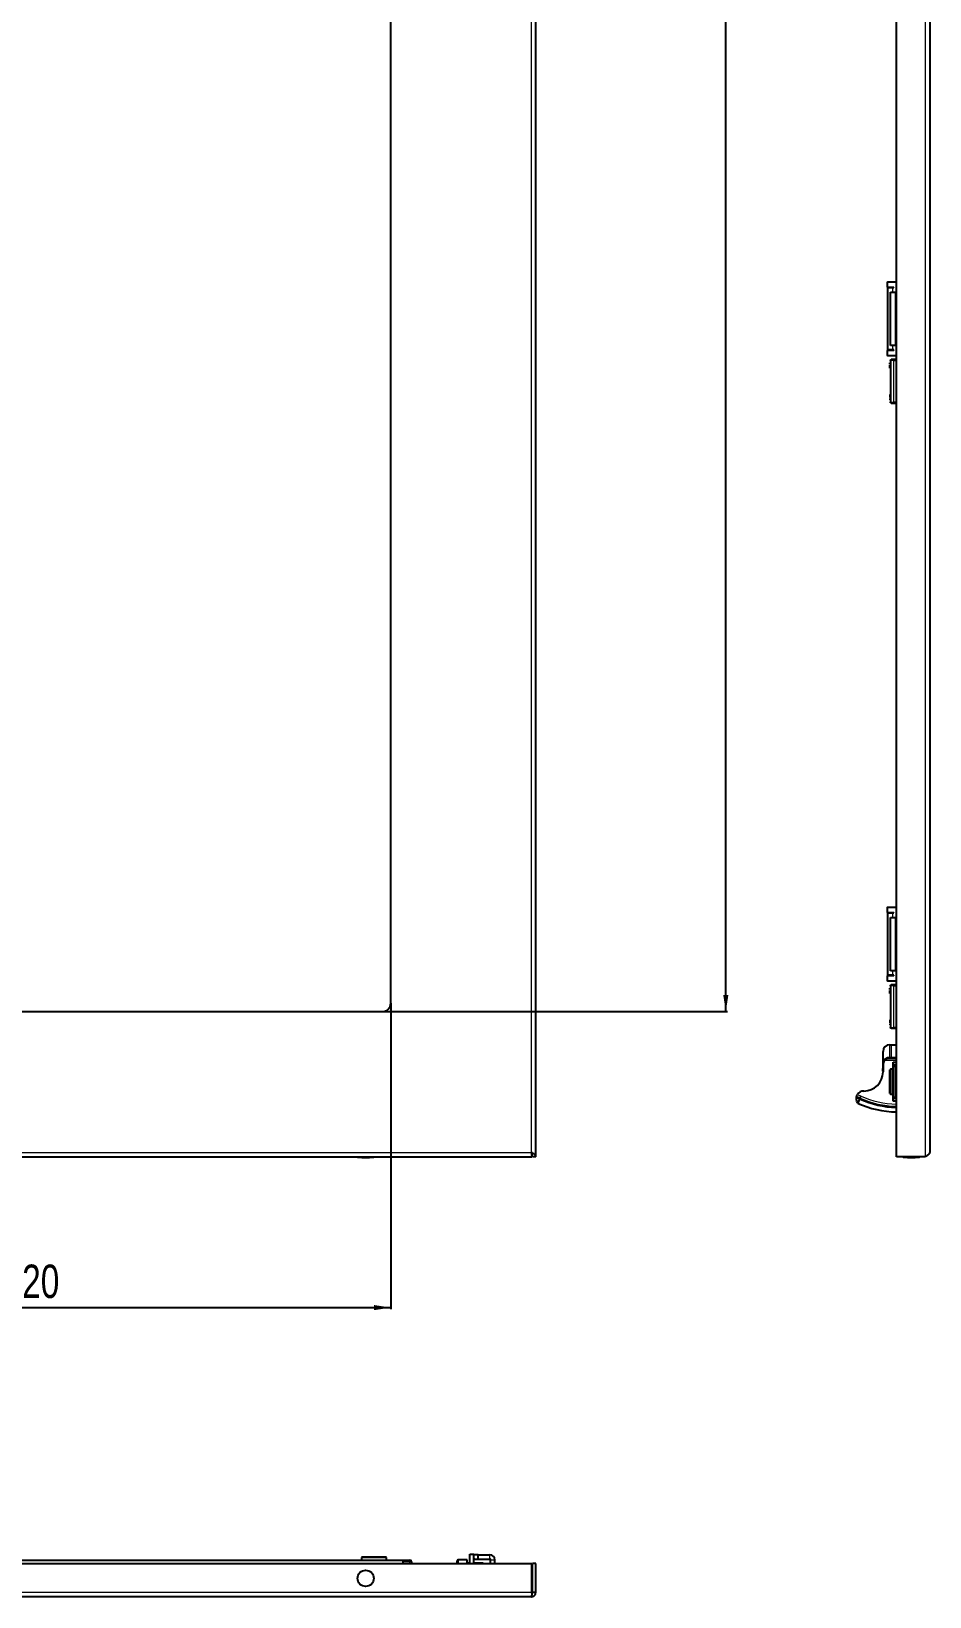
# Model space of a CAD drawing. Header units: millimetres. Extents: x -560 to 1716, y -1079 to 978.
# Drawn here: x -22 to 517, y -1059 to -120 of the extents above; entities that cross this region are included whole.
import ezdxf

# ---------------------------------------------------------------- set-up
doc = ezdxf.new("R2010")
doc.units = ezdxf.units.MM
doc.layers.add('FORMAT', color=7, linetype='Continuous')
doc.styles.add('SLDTEXTSTYLE0', font='TXT', dxfattribs={"width": 0.75})
doc.dimstyles.new('SLDDIMSTYLE0', dxfattribs={"dimtxt": 20, "dimasz": 10, "dimexe": 0, "dimexo": 0.0625, "dimgap": 5, "dimtad": 2, "dimdec": 1, "dimrnd": 1e-09, "dimzin": 12, "dimdsep": 46, "dimtxsty": 'SLDTEXTSTYLE0', "dimsah": 1, "dimcen": 0.09, "dimadec": 0, "dimazin": 3, "dimtfac": 1, "dimtofl": 0, "dimtmove": 0, "dimatfit": 3, "dimfxl": 0, "dimfrac": 2, "dimtolj": 1, "dimtzin": 12, "dimarcsym": 0})

# ---------------------------------------------------------------- blocks, each defined once
blk = doc.blocks.new('_D_2')
at = {"layer": 'FORMAT'}
for p, q in [((-225.99, -703.07), (-225.99, -886.56)), ((194.01, -703.07), (194.01, -886.56)), ((-225.99, -885.56), (194.01, -885.56))]:
    blk.add_line(p, q, dxfattribs=at)
for points in [[(-225.99, -885.56), (-215.99, -887.1), (-215.99, -884.02)], [(194.01, -885.56), (184.01, -884.02), (184.01, -887.1)]]:
    blk.add_solid(points, dxfattribs=at)
at = {"layer": 'FORMAT', "insert": (-38.16, -859.78), "char_height": 20, "attachment_point": 1, "style": 'SLDTEXTSTYLE0'}
blk.add_mtext('420', dxfattribs=at)
blk = doc.blocks.new('_D_3')
at = {"layer": 'FORMAT'}
for p, q in [((189.02, 672.94), (396.01, 672.94)), ((395.01, -708.06), (395.01, 672.94)), ((189.02, -708.06), (396.01, -708.06))]:
    blk.add_line(p, q, dxfattribs=at)
for points in [[(395.01, 672.94), (393.47, 662.94), (396.55, 662.94)], [(395.01, -708.06), (396.55, -698.06), (393.47, -698.06)]]:
    blk.add_solid(points, dxfattribs=at)
at = {"layer": 'FORMAT', "insert": (369.23, -47.11), "char_height": 20, "attachment_point": 1, "rotation": 90, "style": 'SLDTEXTSTYLE0'}
blk.add_mtext('1381', dxfattribs=at)

msp = doc.modelspace()

# ---------------------------------------------------------------- linework, layer by layer
at = {"color": 8, "linetype": 'Continuous', "lineweight": 18}
for p, q in [((278.41, -792.46), (278.41, 757.34)), ((514.67, -795.06), (514.67, 759.94)), ((495.22, -273.86), (495.22, -273.56)), ((495.22, -276.56), (495.22, -273.86)), ((496.77, -308.56), (496.77, -276.56)), ((495.22, -311.26), (495.22, -308.56)), ((495.22, -311.56), (495.22, -311.26)), ((495.67, -317.56), (497.27, -317.56)), ((495.67, -342.56), (495.67, -317.56)), ((497.27, -342.56), (495.67, -342.56)), ((495.22, -648.86), (495.22, -648.56)), ((495.22, -651.56), (495.22, -648.86)), ((496.77, -683.56), (496.77, -651.56)), ((495.22, -686.26), (495.22, -683.56)), ((495.22, -686.56), (495.22, -686.26)), ((495.67, -717.56), (495.67, -692.56)), ((495.67, -692.56), (497.27, -692.56)), ((497.27, -717.56), (495.67, -717.56)), ((489.27, -731.91), (489.27, -731.91)), ((493.3, -735.41), (493.3, -727.91)), ((494.26, -727.91), (494.26, -735.41)), ((497.27, -737.41), (490.15, -737.41)), ((493.27, -735.91), (493.27, -735.41)), ((493.27, -735.41), (493.3, -735.41)), ((493.3, -735.91), (493.3, -735.41)), ((493.3, -735.41), (494.26, -735.41)), ((494.26, -735.41), (497.27, -735.41)), ((495.27, -741.06), (496.27, -741.06)), ((496.27, -740.06), (496.27, -741.06)), ((497.27, -741.06), (496.27, -741.06)), ((496.27, -741.06), (496.27, -759.06)), ((473.94, -757.8), (476.14, -758.71)), ((495.27, -759.06), (496.27, -759.06)), ((496.27, -759.06), (497.27, -759.06)), ((496.27, -760.06), (496.27, -759.06)), ((-310.39, -792.46), (278.41, -792.46)), ((174.15, -795.18), (179.01, -795.18)), ((174.26, -795.31), (179.01, -795.31)), ((179.01, -795.18), (183.87, -795.18)), ((179.01, -795.31), (183.76, -795.31)), ((501.41, -795.18), (511.13, -795.18)), ((501.52, -795.31), (511.02, -795.31)), ((205.51, -1037.93), (201.51, -1037.93)), ((205.51, -1036.93), (205.51, -1037.93)), ((205.51, -1038.93), (205.51, -1037.93)), ((206.51, -1037.93), (205.51, -1037.93)), ((234.56, -1036.88), (234.56, -1038.93)), ((240.21, -1038.88), (240.21, -1038.93)), ((243.96, -1033.88), (241.46, -1033.88)), ((253.46, -1036.38), (253.46, -1033.88)), ((253.96, -1036.88), (256.46, -1036.88)), ((278.71, -1056.33), (-310.69, -1056.33))]:
    msp.add_line(p, q, dxfattribs=at)
at = {"color": 7, "linetype": 'Continuous', "lineweight": 25}
for p, q in [((281.01, -795.06), (281.01, 759.94)), ((497.27, -795.06), (497.27, 759.94)), ((194.01, -703.06), (194.01, 667.94)), ((517.27, -96.56), (517.27, -792.46)), ((491.72, -271.06), (491.72, -273.06)), ((497.27, -270.56), (492.22, -270.56)), ((492.22, -273.56), (495.72, -273.56)), ((492.22, -273.56), (492.22, -273.86)), ((492.22, -311.26), (492.22, -273.86)), ((492.22, -273.86), (495.22, -273.86)), ((493.77, -276.56), (496.77, -276.56)), ((493.77, -308.56), (493.77, -276.56)), ((494.72, -273.56), (494.72, -273.86)), ((495.22, -273.86), (495.72, -273.86)), ((495.72, -273.86), (495.72, -273.56)), ((497.27, -276.56), (496.77, -276.56)), ((496.77, -308.56), (493.77, -308.56)), ((496.77, -308.56), (497.27, -308.56)), ((491.72, -312.06), (491.72, -314.06)), ((495.22, -311.26), (492.22, -311.26)), ((492.22, -311.26), (492.22, -311.56)), ((495.72, -311.56), (492.22, -311.56)), ((492.22, -314.56), (497.27, -314.56)), ((493.67, -317.56), (493.67, -342.56)), ((494.72, -311.26), (494.72, -311.56)), ((495.72, -311.26), (495.22, -311.26)), ((497.27, -317.06), (495.67, -317.06)), ((495.72, -311.56), (495.72, -311.26)), ((495.67, -343.06), (497.27, -343.06)), ((491.72, -646.06), (491.72, -648.06)), ((497.27, -645.56), (492.22, -645.56)), ((492.22, -648.56), (495.72, -648.56)), ((492.22, -648.56), (492.22, -648.86)), ((492.22, -686.26), (492.22, -648.86)), ((492.22, -648.86), (495.22, -648.86)), ((493.77, -651.56), (496.77, -651.56)), ((493.77, -683.56), (493.77, -651.56)), ((494.72, -648.56), (494.72, -648.86)), ((495.22, -648.86), (495.72, -648.86)), ((495.72, -648.86), (495.72, -648.56)), ((497.27, -651.56), (496.77, -651.56)), ((496.77, -683.56), (493.77, -683.56)), ((496.77, -683.56), (497.27, -683.56)), ((491.72, -687.06), (491.72, -689.06)), ((495.22, -686.26), (492.22, -686.26)), ((492.22, -686.26), (492.22, -686.56)), ((495.72, -686.56), (492.22, -686.56)), ((492.22, -689.56), (497.27, -689.56)), ((493.67, -692.56), (493.67, -717.56)), ((494.72, -686.26), (494.72, -686.56)), ((495.72, -686.26), (495.22, -686.26)), ((497.27, -692.06), (495.67, -692.06)), ((495.72, -686.56), (495.72, -686.26)), ((-220.99, -708.06), (189.01, -708.06)), ((495.67, -718.06), (497.27, -718.06)), ((489.27, -737.85), (489.27, -731.91)), ((489.27, -737.85), (489.27, -731.91)), ((493.27, -727.91), (493.27, -727.91)), ((493.27, -727.91), (493.3, -727.91)), ((493.3, -727.91), (494.26, -727.91)), ((494.26, -727.91), (497.27, -727.91)), ((489.17, -740.24), (489.27, -740.24)), ((489.17, -740.37), (489.27, -740.37)), ((489.17, -740.37), (489.17, -741.93)), ((489.27, -739.91), (489.27, -737.85)), ((489.27, -739.91), (489.27, -744.16)), ((493.27, -735.91), (497.27, -735.91)), ((495.27, -738.41), (497.27, -738.41)), ((495.27, -741.06), (495.27, -738.41)), ((495.27, -759.06), (495.27, -741.06)), ((496.27, -740.06), (497.27, -740.06)), ((489.16, -742.06), (489.17, -742.06)), ((489.17, -741.93), (489.27, -741.93)), ((489.17, -742.06), (489.27, -742.06)), ((489.17, -742.13), (489.27, -742.13)), ((489.17, -742.26), (489.27, -742.26)), ((489.17, -743.26), (489.17, -742.26)), ((489.17, -743.26), (489.27, -743.26)), ((489.17, -743.76), (489.17, -743.26)), ((489.17, -743.76), (489.27, -743.76)), ((493.77, -742.56), (493.27, -743.06)), ((493.27, -757.06), (493.27, -743.06)), ((495.27, -742.56), (493.77, -742.56)), ((493.77, -742.56), (493.77, -757.56)), ((475.54, -760.09), (473.38, -759.2)), ((493.27, -757.06), (493.77, -757.56)), ((493.77, -757.56), (495.27, -757.56)), ((495.27, -761.71), (495.27, -759.06)), ((497.27, -760.06), (496.27, -760.06)), ((497.27, -761.71), (495.27, -761.71)), ((-310.69, -795.06), (278.71, -795.06)), ((278.71, -793.06), (278.71, -795.06)), ((281.01, -795.06), (279.01, -795.06)), ((514.67, -795.06), (497.27, -795.06)), ((-310.69, -1038.93), (278.71, -1038.93)), ((-178.49, -1036.93), (201.51, -1036.93)), ((177.01, -1034.93), (176.51, -1035.43)), ((176.51, -1035.43), (176.51, -1036.93)), ((191.51, -1035.43), (176.51, -1035.43)), ((177.01, -1034.93), (191.01, -1034.93)), ((191.51, -1035.43), (191.01, -1034.93)), ((191.51, -1036.93), (191.51, -1035.43)), ((201.51, -1036.93), (205.51, -1036.93)), ((201.51, -1037.93), (201.51, -1036.93)), ((201.51, -1038.93), (201.51, -1037.93)), ((206.51, -1037.93), (206.51, -1038.93)), ((233.96, -1038.93), (233.96, -1037.48)), ((239.96, -1036.88), (234.56, -1036.88)), ((239.96, -1038.93), (239.96, -1036.88)), ((241.46, -1038.88), (240.21, -1038.88)), ((241.46, -1033.38), (243.96, -1033.38)), ((241.46, -1033.88), (241.46, -1033.38)), ((241.46, -1038.93), (241.46, -1033.88)), ((243.96, -1033.38), (243.96, -1033.88)), ((243.96, -1038.93), (243.96, -1033.88)), ((244.46, -1033.88), (243.96, -1033.92)), ((249.4, -1038.88), (243.96, -1038.88)), ((246.46, -1033.88), (244.46, -1033.88)), ((244.46, -1036.38), (246.46, -1036.38)), ((246.46, -1036.38), (246.46, -1033.88)), ((246.46, -1033.88), (253.46, -1033.88)), ((246.46, -1036.38), (253.46, -1036.38)), ((249.45, -1038.93), (249.4, -1038.88)), ((249.4, -1038.93), (249.4, -1038.88)), ((253.96, -1038.93), (253.96, -1036.88)), ((256.46, -1038.93), (256.46, -1036.88)), ((278.71, -1056.33), (278.71, -1038.93)), ((281.01, -1038.93), (279.01, -1038.93)), ((279.01, -1056.33), (279.01, -1038.93)), ((281.01, -1056.33), (281.01, -1038.93)), ((278.41, -1058.93), (-310.39, -1058.93)), ((281.01, -1056.33), (279.01, -1056.33))]:
    msp.add_line(p, q, dxfattribs=at)
at = {"color": 7, "linetype": 'Continuous', "lineweight": 25, "flags": 128}
for points in [[(279.01, -1045.43), (278.87, -1045.18), (278.71, -1044.91)], [(278.71, -1053.95), (278.87, -1053.68), (279.01, -1053.43)]]:
    msp.add_lwpolyline(points, dxfattribs=at)
at = {"color": 8, "linetype": 'Continuous', "lineweight": 18, "flags": 128}
for points in [[(278.71, -1045.51), (279, -1046.1), (279.01, -1046.12)], [(279.01, -1052.75), (279, -1052.77), (278.71, -1053.36)]]:
    msp.add_lwpolyline(points, dxfattribs=at)
at = {"color": 7, "linetype": 'Continuous', "lineweight": 25}
msp.add_circle((179.01, -1047.93), 4.86, dxfattribs=at)
msp.add_circle((179.01, -1047.93), 4.86, dxfattribs=at)
at = {"color": 8, "linetype": 'Continuous', "lineweight": 18}
msp.add_circle((179.01, -1047.93), 4.75, dxfattribs=at)
at = {"color": 7, "linetype": 'Continuous', "lineweight": 25}
for centre, radius, start, end in [((492.22, -271.06), 0.5, 90, 180), ((492.22, -273.06), 0.5, 180, 270), ((492.22, -312.06), 0.5, 90, 180), ((492.22, -314.06), 0.5, 180, 270), ((492.22, -646.06), 0.5, 90, 180), ((492.22, -648.06), 0.5, 180, 270), ((492.22, -687.06), 0.5, 90, 180), ((492.22, -689.06), 0.5, 180, 270), ((189.01, -703.06), 5, 270, 0), ((493.27, -731.91), 4, 90, 180), ((493.27, -731.91), 4, 90, 180), ((493.27, -739.91), 4, 141.31781, 180), ((496.27, -741.06), 1, 90, 180), ((477.77, -744.16), 11.5, 270, 0), ((477.77, -760.16), 4.5, 90, 148.43185), ((498.27, -710.01), 55, 245.58594, 268.9582), ((496.27, -759.06), 1, 180, 270), ((498.27, -710.01), 58.2, 245.70354, 269.01549), ((199.91, -795.12), 25.77, 179.86102, 180.13898), ((174.27, -795.18), 0.126, 180, 263.97442), ((179.01, -750.31), 45.25, 263.97442, 269.9984), ((179.01, -750.31), 45.25, 270.0016, 276.02558), ((183.74, -795.18), 0.126, 276.02558, 0), ((158.1, -795.12), 25.77, 359.86102, 0.13898), ((527.18, -795.12), 25.77, 179.86102, 180.13898), ((501.54, -795.18), 0.126, 180, 263.97442), ((506.27, -750.31), 45.25, 263.97442, 269.9984), ((506.27, -750.31), 45.25, 270.0016, 276.02558), ((511.01, -795.18), 0.126, 276.02558, 0), ((485.37, -795.12), 25.77, 359.86102, 0.13898), ((205.51, -1037.93), 1, 0, 90), ((234.56, -1037.48), 0.6, 90, 180), ((240.21, -1038.63), 0.25, 180, 270), ((244.46, -1036.88), 0.5, 90, 180), ((253.46, -1036.88), 3, 0, 90), ((253.46, -1036.88), 0.5, 0, 90), ((271.51, -1049.43), 7.5, 343.7398, 16.2602)]:
    msp.add_arc(centre, radius, start, end, dxfattribs=at)
at = {"color": 8, "linetype": 'Continuous', "lineweight": 18}
for centre, radius, start, end in [((493.27, -739.91), 4.5, 90, 152.71955), ((493.77, -735.42), 0.491, 271.15589, 1.11103), ((498.27, -710.01), 53.5, 245.55903, 268.92899), ((498.27, -710.01), 55.65, 245.60841, 268.97035)]:
    msp.add_arc(centre, radius, start, end, dxfattribs=at)
at = {"color": 7, "linetype": 'Continuous', "lineweight": 25}
for points, knots in [([(493.37, -319.55), (493.37, -319.5), (493.37, -319.42), (493.37, -319.33), (493.37, -319.24), (493.37, -319.11), (493.37, -319.08), (493.37, -319.06)], [0, 0, 0, 0, 0.124693, 0.187182, 0.249773, 0.500039, 1, 1, 1, 1]), ([(493.37, -319.76), (493.37, -319.76), (493.37, -319.76), (493.37, -319.75), (493.37, -319.74), (493.37, -319.71), (493.37, -319.67), (493.37, -319.63), (493.37, -319.59), (493.37, -319.57), (493.37, -319.55)], [0, 0, 0, 0, 0.128825, 0.180169, 0.243397, 0.36986, 0.499864, 0.749649, 0.843476, 1, 1, 1, 1]), ([(493.37, -321.27), (493.37, -321.19), (493.37, -321.04), (493.37, -320.82), (493.37, -320.64), (493.37, -320.47), (493.37, -320.37), (493.37, -320.36), (493.37, -320.35)], [0, 0, 0, 0, 0.125049, 0.249886, 0.370856, 0.49982, 0.749609, 1, 1, 1, 1]), ([(493.37, -322.12), (493.37, -322.11), (493.37, -322.1), (493.37, -322.01), (493.37, -321.92), (493.37, -321.79), (493.37, -321.58), (493.37, -321.39), (493.37, -321.27)], [0, 0, 0, 0, 0.25007, 0.379181, 0.500499, 0.62417, 0.750842, 1, 1, 1, 1]), ([(493.37, -338), (493.37, -338.01), (493.37, -338.02), (493.37, -338.1), (493.37, -338.2), (493.37, -338.33), (493.37, -338.54), (493.37, -338.72), (493.37, -338.84)], [0, 0, 0, 0, 0.25007, 0.379559, 0.500499, 0.624556, 0.750843, 1, 1, 1, 1]), ([(493.37, -338.84), (493.37, -338.88), (493.37, -338.96), (493.37, -339.11), (493.37, -339.3), (493.37, -339.47), (493.37, -339.64), (493.37, -339.75), (493.37, -339.76), (493.37, -339.76)], [0, 0, 0, 0, 0.062637, 0.125278, 0.250072, 0.374841, 0.499994, 0.749696, 1, 1, 1, 1]), ([(493.37, -340.35), (493.37, -340.35), (493.37, -340.36), (493.37, -340.37), (493.37, -340.38), (493.37, -340.4), (493.37, -340.46), (493.37, -340.52), (493.37, -340.56)], [0, 0, 0, 0, 0.13107, 0.182437, 0.243796, 0.371388, 0.500442, 1, 1, 1, 1]), ([(493.37, -340.56), (493.37, -340.59), (493.37, -340.64), (493.37, -340.72), (493.37, -340.79), (493.37, -340.88), (493.37, -341.01), (493.37, -341.04), (493.37, -341.06)], [0, 0, 0, 0, 0.062686, 0.125173, 0.187628, 0.250185, 0.500314, 1, 1, 1, 1]), ([(493.37, -694.55), (493.37, -694.5), (493.37, -694.42), (493.37, -694.33), (493.37, -694.24), (493.37, -694.11), (493.37, -694.08), (493.37, -694.06)], [0, 0, 0, 0, 0.124693, 0.187182, 0.249773, 0.500039, 1, 1, 1, 1]), ([(493.37, -694.76), (493.37, -694.76), (493.37, -694.76), (493.37, -694.75), (493.37, -694.74), (493.37, -694.71), (493.37, -694.67), (493.37, -694.63), (493.37, -694.59), (493.37, -694.57), (493.37, -694.55)], [0, 0, 0, 0, 0.128825, 0.180169, 0.243397, 0.36986, 0.499864, 0.749649, 0.843476, 1, 1, 1, 1]), ([(493.37, -696.27), (493.37, -696.19), (493.37, -696.04), (493.37, -695.82), (493.37, -695.64), (493.37, -695.47), (493.37, -695.37), (493.37, -695.36), (493.37, -695.35)], [0, 0, 0, 0, 0.125049, 0.249886, 0.370856, 0.49982, 0.749609, 1, 1, 1, 1]), ([(493.37, -697.12), (493.37, -697.11), (493.37, -697.1), (493.37, -697.01), (493.37, -696.92), (493.37, -696.79), (493.37, -696.58), (493.37, -696.39), (493.37, -696.27)], [0, 0, 0, 0, 0.25007, 0.379181, 0.500499, 0.62417, 0.750842, 1, 1, 1, 1]), ([(493.37, -713), (493.37, -713.01), (493.37, -713.02), (493.37, -713.1), (493.37, -713.2), (493.37, -713.33), (493.37, -713.54), (493.37, -713.72), (493.37, -713.84)], [0, 0, 0, 0, 0.25007, 0.379559, 0.500499, 0.624556, 0.750843, 1, 1, 1, 1]), ([(493.37, -713.84), (493.37, -713.88), (493.37, -713.96), (493.37, -714.11), (493.37, -714.3), (493.37, -714.47), (493.37, -714.64), (493.37, -714.75), (493.37, -714.76), (493.37, -714.76)], [0, 0, 0, 0, 0.0626366, 0.1252782, 0.2500723, 0.3748405, 0.4999941, 0.7496958, 1, 1, 1, 1]), ([(493.37, -715.35), (493.37, -715.35), (493.37, -715.36), (493.37, -715.37), (493.37, -715.38), (493.37, -715.4), (493.37, -715.46), (493.37, -715.52), (493.37, -715.56)], [0, 0, 0, 0, 0.13107, 0.182437, 0.243796, 0.371388, 0.500442, 1, 1, 1, 1]), ([(493.37, -715.56), (493.37, -715.59), (493.37, -715.64), (493.37, -715.72), (493.37, -715.79), (493.37, -715.88), (493.37, -716.01), (493.37, -716.04), (493.37, -716.06)], [0, 0, 0, 0, 0.0626863, 0.1251726, 0.1876279, 0.2501847, 0.5003136, 1, 1, 1, 1]), ([(489.17, -740.24), (489.17, -740.24), (489.17, -740.24), (489.17, -740.27), (489.17, -740.32), (489.17, -740.35), (489.17, -740.37)], [0, 0, 0, 0, 0.280836, 0.55925, 0.779182, 1, 1, 1, 1]), ([(489.27, -739.84), (489.27, -739.84), (489.27, -739.84), (489.27, -739.83), (489.27, -739.81), (489.27, -739.73), (489.27, -739.4), (489.27, -738.77), (489.27, -738.17), (489.27, -737.85)], [0, 0, 0, 0, 0.00167, 0.003889, 0.009531, 0.034361, 0.132751, 0.526214, 1, 1, 1, 1]), ([(490.15, -737.41), (490.32, -737.22), (490.75, -736.75), (491.69, -736.17), (492.58, -735.93), (493.16, -735.91), (493.27, -735.91), (493.27, -735.91)], [0, 0, 0, 0, 0.19414, 0.485275, 0.898779, 0.996769, 1, 1, 1, 1]), ([(489.17, -741.93), (489.17, -741.94), (489.17, -741.98), (489.17, -742.03), (489.17, -742.06), (489.17, -742.06), (489.17, -742.06)], [0, 0, 0, 0, 0.280953, 0.559391, 0.779073, 1, 1, 1, 1]), ([(489.17, -741.99), (489.17, -742.01), (489.17, -742.06), (489.17, -742.12), (489.17, -742.13), (489.17, -742.13)], [0, 0, 0, 0, 0.280801, 0.559621, 1, 1, 1, 1]), ([(474.32, -763.04), (474.29, -763.02), (474.21, -762.92), (473.75, -762.28), (473.23, -761.09), (473.3, -759.92), (473.33, -759.43)], [0, 0, 0, 0, 0.101651, 0.345128, 0.729048, 1, 1, 1, 1]), ([(473.38, -759.2), (473.37, -759.25), (473.35, -759.32), (473.33, -759.41), (473.33, -759.43)], [0, 0, 0, 0, 0.7894027, 1, 1, 1, 1]), ([(475.29, -760.69), (475.29, -760.69), (475.29, -760.68), (475.29, -760.67), (475.27, -760.64), (475.16, -760.54), (474.66, -760.22), (474.02, -759.84), (473.48, -759.52), (473.33, -759.43)], [0, 0, 0, 0, 0.003748, 0.008698, 0.018275, 0.054741, 0.199177, 0.774578, 1, 1, 1, 1]), ([(473.38, -759.2), (473.38, -759.18), (473.39, -759.15), (473.45, -758.9), (473.57, -758.54), (473.74, -758.15), (473.88, -757.9), (473.94, -757.8)], [0, 0, 0, 0, 0.2129, 0.425707, 0.640613, 0.853382, 1, 1, 1, 1]), ([(475.54, -760.09), (475.55, -760.07), (475.56, -760.04), (475.66, -759.81), (475.81, -759.46), (475.98, -759.08), (476.09, -758.83), (476.13, -758.73), (476.14, -758.71)], [0, 0, 0, 0, 0.214635, 0.429269, 0.643917, 0.858595, 0.982146, 1, 1, 1, 1]), ([(474.32, -763.04), (474.33, -763), (474.37, -762.9), (474.61, -762.34), (474.94, -761.54), (475.2, -760.92), (475.29, -760.69)], [0, 0, 0, 0, 0.237351, 0.529954, 0.830331, 1, 1, 1, 1]), ([(278.41, -792.46), (278.46, -792.62), (278.51, -792.77), (278.61, -792.99), (278.66, -793.06), (278.71, -793.06)], [0, 0, 0, 0, 0.5, 0.5, 1, 1, 1, 1]), ([(278.41, -792.46), (278.43, -792.8), (278.46, -793.14), (278.51, -793.77), (278.53, -794.06), (278.58, -794.54), (278.61, -794.73), (278.66, -794.99), (278.68, -795.06), (278.71, -795.06)], [0, 0, 0, 0, 0.25, 0.25, 0.5, 0.5, 0.75, 0.75, 1, 1, 1, 1]), ([(279.01, -795.06), (279.01, -794.62), (278.94, -794.19), (278.72, -793.32), (278.56, -792.89), (278.41, -792.46)], [0, 0, 0, 0, 0.5, 0.5, 1, 1, 1, 1]), ([(281.01, -795.06), (281.01, -794.84), (280.94, -794.62), (280.68, -794.19), (280.49, -793.97), (280, -793.54), (279.72, -793.32), (279.09, -792.89), (278.75, -792.67), (278.41, -792.46)], [0, 0, 0, 0, 0.25, 0.25, 0.5, 0.5, 0.75, 0.75, 1, 1, 1, 1]), ([(517.27, -792.46), (517.27, -792.67), (517.2, -792.89), (516.94, -793.32), (516.75, -793.54), (516.27, -793.97), (515.98, -794.19), (515.35, -794.62), (515.01, -794.84), (514.67, -795.06)], [0, 0, 0, 0, 0.25, 0.25, 0.5, 0.5, 0.75, 0.75, 1, 1, 1, 1]), ([(278.41, -1056.93), (278.56, -1056.93), (278.72, -1056.87), (278.94, -1056.65), (279.01, -1056.49), (279.01, -1056.33)], [0, 0, 0, 0, 0.5, 0.5, 1, 1, 1, 1]), ([(278.41, -1058.93), (278.58, -1058.93), (278.75, -1058.92), (279.08, -1058.85), (279.25, -1058.8), (279.56, -1058.67), (279.71, -1058.59), (279.99, -1058.4), (280.13, -1058.29), (280.37, -1058.05), (280.48, -1057.92), (280.66, -1057.63), (280.74, -1057.48), (280.94, -1057.01), (281.01, -1056.68), (281.01, -1056.33)], [0, 0, 0, 0, 0.125, 0.125, 0.25, 0.25, 0.375, 0.375, 0.5, 0.5, 0.625, 0.625, 0.75, 0.75, 1, 1, 1, 1]), ([(278.71, -1056.33), (278.68, -1056.67), (278.66, -1057.01), (278.61, -1057.64), (278.58, -1057.93), (278.53, -1058.41), (278.51, -1058.6), (278.46, -1058.86), (278.43, -1058.93), (278.41, -1058.93)], [0, 0, 0, 0, 0.25, 0.25, 0.5, 0.5, 0.75, 0.75, 1, 1, 1, 1])]:
    msp.add_open_spline(points, degree=3, knots=knots, dxfattribs=at)
for points in [[(493.67, -317.56), (493.68, -317.49), (493.69, -317.36), (493.81, -317.2), (493.98, -317.08), (494.11, -317.07), (494.17, -317.06)], [(495.67, -317.06), (495.48, -317.06), (495.08, -317.06), (494.59, -317.06), (494.24, -317.06), (494.19, -317.06), (494.17, -317.06)], [(494.17, -343.06), (494.11, -343.05), (493.98, -343.04), (493.81, -342.92), (493.69, -342.75), (493.68, -342.62), (493.67, -342.56)], [(494.17, -343.06), (494.19, -343.06), (494.24, -343.06), (494.59, -343.06), (495.08, -343.06), (495.48, -343.06), (495.67, -343.06)], [(493.67, -692.56), (493.68, -692.49), (493.69, -692.36), (493.81, -692.2), (493.98, -692.08), (494.11, -692.07), (494.17, -692.06)], [(495.67, -692.06), (495.48, -692.06), (495.08, -692.06), (494.59, -692.06), (494.24, -692.06), (494.19, -692.06), (494.17, -692.06)], [(494.17, -718.06), (494.11, -718.05), (493.98, -718.04), (493.81, -717.92), (493.69, -717.75), (493.68, -717.62), (493.67, -717.56)], [(494.17, -718.06), (494.19, -718.06), (494.24, -718.06), (494.59, -718.06), (495.08, -718.06), (495.48, -718.06), (495.67, -718.06)]]:
    msp.add_open_spline(points, degree=3, dxfattribs=at)
at = {"color": 8, "linetype": 'Continuous', "lineweight": 18}
for points in [[(495.67, -317.56), (495.41, -317.56), (494.89, -317.56), (494.23, -317.56), (493.76, -317.56), (493.7, -317.56), (493.67, -317.56)], [(495.67, -317.06), (495.67, -317.07), (495.67, -317.08), (495.67, -317.2), (495.67, -317.36), (495.67, -317.49), (495.67, -317.56)], [(493.67, -342.56), (493.7, -342.56), (493.76, -342.56), (494.23, -342.56), (494.89, -342.56), (495.41, -342.56), (495.67, -342.56)], [(495.67, -342.56), (495.67, -342.62), (495.67, -342.75), (495.67, -342.92), (495.67, -343.04), (495.67, -343.05), (495.67, -343.06)], [(495.67, -692.56), (495.41, -692.56), (494.89, -692.56), (494.23, -692.56), (493.76, -692.56), (493.7, -692.56), (493.67, -692.56)], [(495.67, -692.06), (495.67, -692.07), (495.67, -692.08), (495.67, -692.2), (495.67, -692.36), (495.67, -692.49), (495.67, -692.56)], [(493.67, -717.56), (493.7, -717.56), (493.76, -717.56), (494.23, -717.56), (494.89, -717.56), (495.41, -717.56), (495.67, -717.56)], [(495.67, -717.56), (495.67, -717.62), (495.67, -717.75), (495.67, -717.92), (495.67, -718.04), (495.67, -718.05), (495.67, -718.06)]]:
    msp.add_open_spline(points, degree=3, dxfattribs=at)

# ---------------------------------------------------------------- dimensions: what is measured, and where the dimension line sits
at = {"layer": 'FORMAT'}
dim = msp.add_linear_dim(base=(395.01, 672.94), p1=(189.01, -708.06), p2=(189.01, 672.94), angle=90, dimstyle='SLDDIMSTYLE0', dxfattribs=at)
dim.commit()
dim.dimension.update_dxf_attribs({"geometry": '_D_3', "text_midpoint": (395.01, -17.56), "dimtype": 160})
dim = msp.add_linear_dim(base=(194.01, -885.56), p1=(-225.99, -703.06), p2=(194.01, -703.06), dimstyle='SLDDIMSTYLE0', dxfattribs=at)
dim.commit()
dim.dimension.update_dxf_attribs({"geometry": '_D_2', "text_midpoint": (-15.99, -885.56), "dimtype": 160})

doc.saveas('drawing.dxf')
